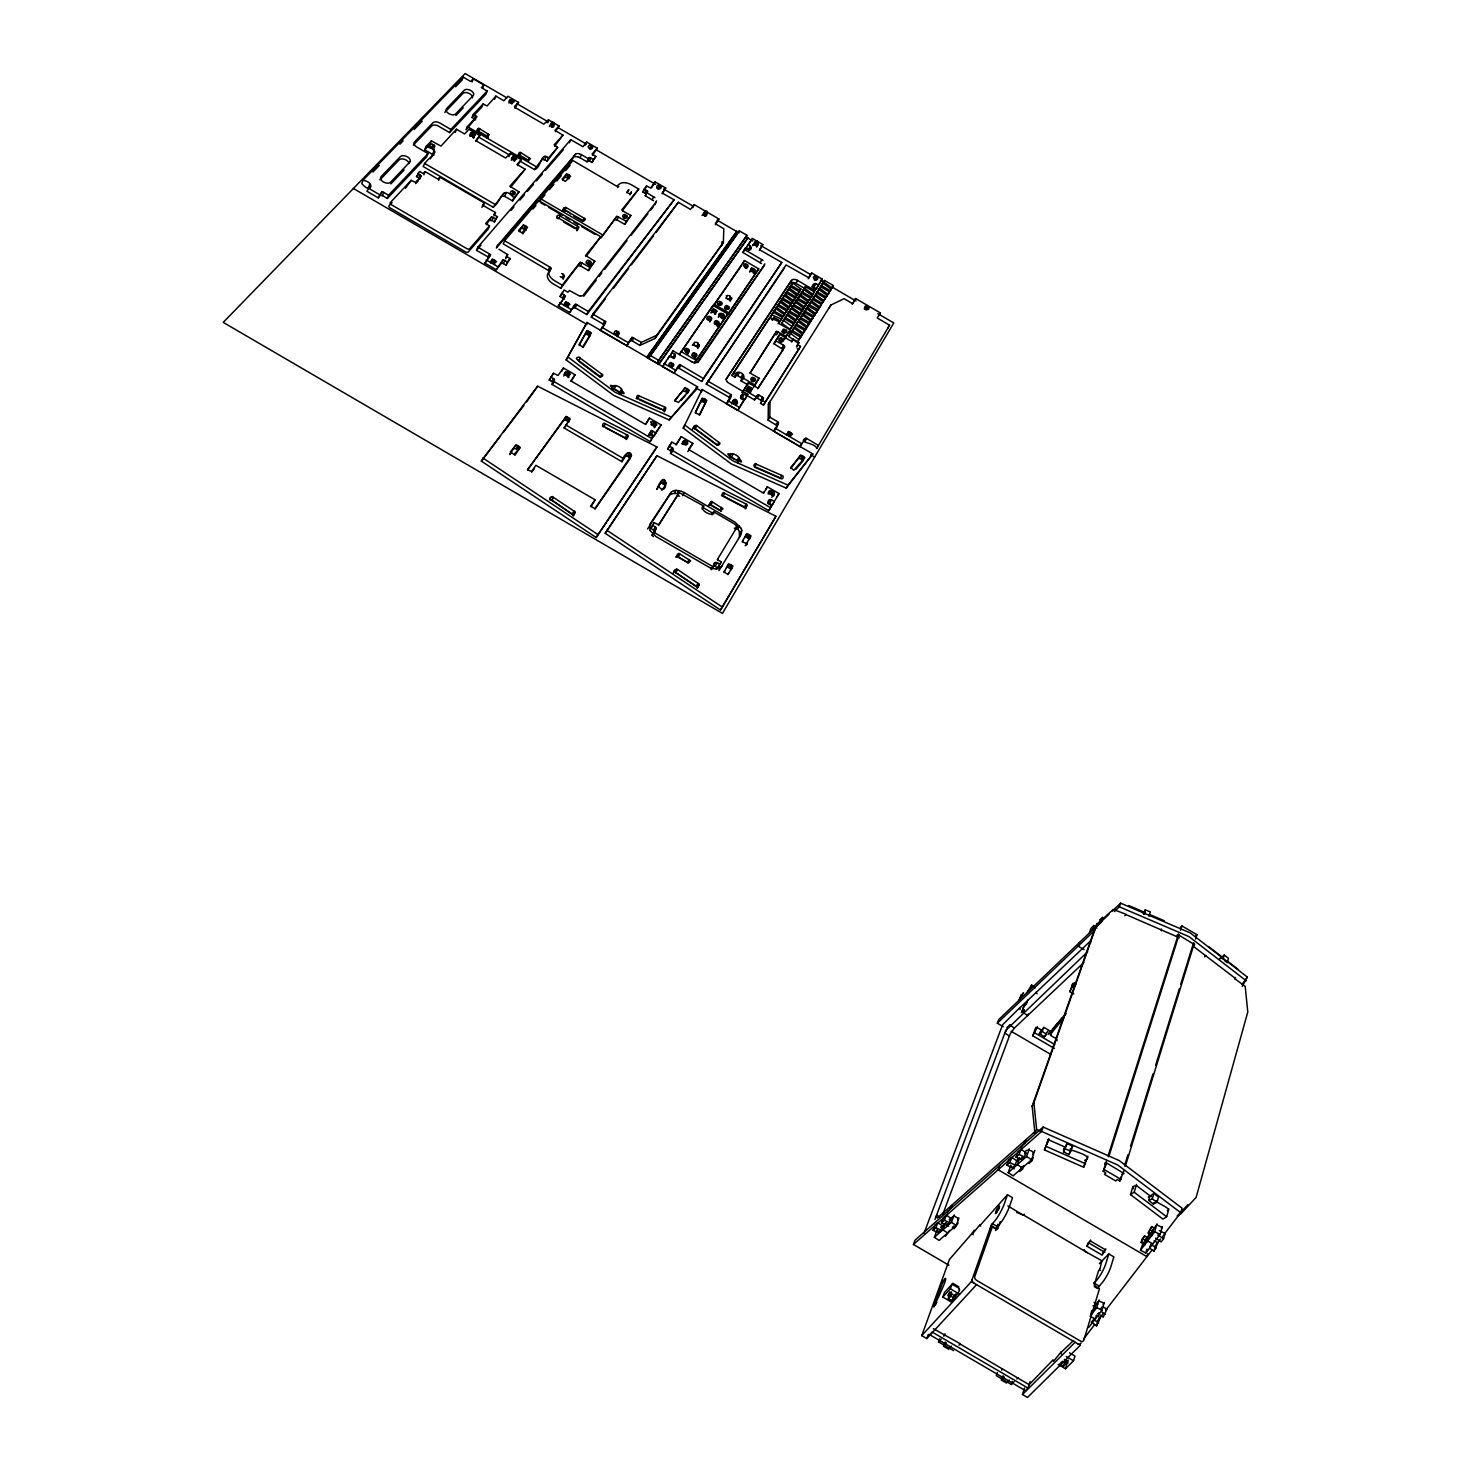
<?xml version="1.0" encoding="UTF-8"?>
<svg xmlns="http://www.w3.org/2000/svg" width="1471" height="1471" viewBox="0 0 1471 1471"><rect width="100%" height="100%" fill="white"/><g stroke="black" fill="none" stroke-linecap="round" stroke-linejoin="round"><path stroke-width="1.5" d="M808.976 277.614L811.698 272.981L822.271 279.122L816.405 288.665L812.157 287.029M768.156 420.173L768.34 404.341L769.977 401.344L769.811 417.176L768.156 420.173L777.258 425.689L773.562 431.224L800.022 446.632L805.759 437.898L818.409 445.474L816.699 448.434C815.486 442.808 798.367 442.973 804.747 438.634M936.77 1230.436L937.744 1231.687M723.364 242.586L723.806 228.722L715.329 223.702L718.914 218.995L694.275 204.653L690.432 209.415L678.352 202.281L592.795 314.095L591.342 317.203L604.489 324.852L600.333 330.368L626.775 345.759L632.034 337.172L641.356 342.375L656.618 335.333L723.364 242.586L655.091 338.404L639.83 345.446L631.372 340.316L630.268 340.996M1098.175 1313.603L1098.984 1312.757M721.856 245.583L721.985 241.63M742.395 378.727L736.916 374.995L734.856 377.238L731.878 375.51L769.627 317.92L772.661 319.593L773.967 317.387L779.722 320.733L778.122 323.712M736.272 405.113L731.804 402.925M564.037 299.146L560.028 296.462L564.147 289.934L567.916 292.214L569.442 290.523L579.041 295.745M717.793 325.863L714.207 323.363M549.989 271.436L503.266 243.892L504.608 240.729L538.754 200.626L600.793 236.739L586.065 256.542M520.734 161.571L534.396 169.533C540.997 168.669 541.236 150.483 548.426 158.004L557.619 147.413L554.089 144.875L562.97 135.148L554.972 130.404L559.035 125.973L548.462 119.831L543.774 124.171L514.942 107.401L514.482 106.445L518.564 102.418L508.01 96.277L503.854 100.745L495.911 96.13L487.103 105.949L483.04 104.018L473.349 114.315L472.081 117.459L475.703 119.887M660.626 483.113L656.838 489.438C667.043 462.942 669.489 499.349 658.456 486.368M654.889 427.307C641.08 413.737 668.036 429.017 650.954 424.641M489.089 257.462L476.512 250.346L477.854 247.165L490.744 254.685L484.897 263.144L496.223 269.745L501.666 262.849L506.061 265.056L510.235 258.547L506.373 256.377L507.697 254.575L498.945 249.243M510.051 99.679L514.262 101.609L512.073 102.952L509.04 101.003L510.106 99.863L508.837 102.97M486.313 224.75L491.553 216.678L495.69 218.756L497.455 216.733L493.741 214.564L495.506 212.541L482.727 205.26L484.327 202.998L439.939 177.164L437.862 179.113L425.156 171.592L423.133 173.541L419.603 171.408L416.514 176.594L419.915 178.377M1023.228 1007.911L1024.662 1005.704M1061.253 1351.757L1053.42 1361.429M1071.017 1150.487L1070.079 1148.925M1084.201 1249.633L1085.028 1251.325L1102.018 1260.868L1100.694 1265.593M564 419.915L527.666 469.745M1056.509 1038.857L1050.588 1035.4L1050.79 1033.819L1063.846 1017.877M956.076 1294.517L952.197 1301.1L948.354 1298.856L949.016 1294.609M948.354 1298.856L950.873 1296.116L951.535 1291.869M976.579 1284.661L926.785 1338.573L921.747 1335.631L971.393 1281.627L991.307 1225.012L992.318 1223.633L997.485 1226.63L999.14 1224.791A14.857 2.924 -61.7 0 0 1009.455 1206.551L1012.544 1197.707L1007.47 1194.746L979.815 1225.729L980.789 1226.023M476.494 131.673L478.13 131.636M573.874 515.586L551.404 499.919M1024.478 1214.292L1022.768 1214.954L1007.874 1205.871M1046.267 1033.378C1046.083 1040.788 1035.86 1031.447 1042.516 1030.362M936.843 1302.331L935.556 1304.74M626.756 439.13L603.937 426.406C600.904 426.48 603.588 421.313 605.317 423.813L626.793 434.754C629.79 434.993 627.492 439.167 625.249 437.843L605.739 427.896M1100.621 1266.568L1100.308 1267.634M1093.063 1310.624L1096.594 1303.711L1095.803 1304.74M1012.066 1167.257C1015.726 1167.68 1015.726 1159.056 1019.734 1157.953M1024.386 1010.117L1023.32 1012.673L1027.659 1015.56L1028.247 1013.942M697.861 362.675L763.247 266.803M762.971 267.74L764.791 263.824M726.214 379.058L792.152 279.747M1164.499 1233.783L1180.717 1212.692L1182.004 1208.132L1119.174 1160.527L1043.141 1127.043L915.072 1240.145L913.436 1244.466L948.905 1265.207M1242.26 986.416L1247.353 977.057L1190.241 932.927L1120.608 903.157L1112.389 911.027M1155.636 1238.159L1161.171 1241.91L1163.561 1238.803L1165.087 1233.489L1159.313 1230.547M1150.359 1248.677L1154.018 1251.177L1155.048 1247.647M1143.335 1242.388L1140.503 1250.276L1145.854 1253.016L1160.104 1234.445L1162.366 1226.63M1154.018 1251.177L1157.934 1242.793L1154.091 1240.825M1132.835 1186.821L1130.482 1194.581L1162.917 1219.11L1166.668 1216.774L1168.912 1208.941M1147.785 1253.623L1146.902 1256.639L998.165 1169.758L999.728 1165.381M1140.503 1250.276L1154.698 1231.687L1156.96 1223.872M1150.065 1232.496L1147.564 1241.028L1152.951 1243.786M1151.94 1235.64L1148.244 1233.139L1151.609 1226.612L1155.452 1228.579M1145.854 1253.016L1146.994 1249.118M1144.843 1244.926L1141.165 1242.425L1142.176 1239.023L1144.53 1235.934L1148.355 1237.902M1141.165 1242.425L1144.53 1235.934M1144.383 1242.002C1141.275 1250.681 1149.697 1235.015 1146.369 1238.398M1154 1202.616L1153.246 1203.977L1156.96 1202.359L1158.504 1197.063L1153.871 1193.551L1148.281 1197.1M1148.244 1233.139L1151.609 1226.612M1153.246 1203.977L1148.796 1200.465L1152.308 1198.847L1153.871 1193.551M1222.971 959.405L1224.258 955.028L1228.45 958.283L1227.163 962.659L1224.368 960.489M1097.844 1313.548L1103.158 1317.207L1106.964 1309.043L1103.25 1307.149M999.416 1207.434L999.048 1208.482M1091.243 1322.153L1096.52 1325.812L1097.587 1322.3M1088.724 1327.504L1101.944 1310.256L1104.28 1302.515M1096.52 1325.812L1100.326 1317.685L1096.63 1315.791M1096.447 1315.148L1095.307 1318.917L1090.121 1316.251L1096.741 1307.59L1099.094 1299.849M1130.482 1194.581L1134.196 1192.209L1136.531 1184.449M1100.896 1309.3L1101.669 1307.075M1094.259 1286.61L1097.642 1288.578L1100.841 1284.22A14.857 3.567 -62.2 0 0 1111.12 1265.943L1113.86 1256.896L1108.803 1253.936L1106.045 1262.982A14.857 3.549 -62.2 0 1 1095.766 1281.259L1093.928 1282.988M1090.691 1314.375L1091.85 1310.587M1091.703 1321.712L1093.449 1320.149M1088.007 1242.83L1086.94 1246.25L1102.128 1255.131L1105.898 1248.897M1058.145 1364.463L1065.464 1368.729L1073.536 1360.785L1074.988 1356.06L1069.491 1352.842M1065.464 1368.729L1066.438 1365.584M1106.67 1160.435L1103.232 1171.321L1105.843 1172.847L1104.445 1174.336L1115.809 1180.974L1117.206 1179.485L1119.836 1181.011L1121.178 1176.635M1124.561 1165.712L1127.944 1154.79M1130.647 1146.038L1152.988 1073.922M1155.691 1065.169L1179.374 988.677M1180.717 984.301L1193.569 942.782M1119.836 1181.011L1123.954 1170.769M1125.297 1166.411L1194.231 943.444M1195.592 939.068L1196.934 934.692L1181.875 925.921L1180.551 927.447M676.035 556.81L678.131 556.774L688.502 563.007L690.616 560.8L678.738 553.298L676.108 557.252M1086.94 1246.25L1090.71 1240.016M1108.049 1156.077L1178.473 933.975M1103.232 1171.321L1106.688 1163.285M1108.766 1156.758L1179.117 934.618M1180.496 930.26L1181.875 925.921M1028.027 1388.109L932.136 1332.027L929.672 1334.675L1025.434 1390.665L1028.027 1388.109L1030.123 1381.545M971.393 1281.627L1080.321 1345.285L1027.494 1397.45L1022.455 1394.508L1024.533 1388.017M658.861 524.724L679.308 492.62L703.763 506.042L702.09 509.076M693.117 428.318L696.022 425.137L718.896 442.403C721.948 442.955 717.719 446.89 716.69 444.371L693.724 427.528L694.698 425.652M1064.949 1147.031L1048.474 1139.768L1044.447 1149.917L1083.649 1167.22L1086.131 1159.553M1083.649 1167.22L1087.952 1156.077M722.886 318.508C719.025 317.35 716.542 312.201 721.967 313.507C729.267 316.43 716.929 318.343 720.238 313.636M682.048 443.562C692.528 449.151 685.799 433.265 682.121 443.966M997.32 1372.553L996.29 1375.661L1011.368 1384.468L1012.379 1381.361M1151.628 1231.815L1150.653 1235.658L1154.128 1228.046M1068.976 1154.753L1072.635 1146.13L1067.027 1143.647L1064.342 1148.888M1148.961 916.249L1150.377 911.965L1145.265 909.777L1143.335 913.896L1144.64 914.171M936.255 1216.738L936.696 1215.156L939.785 1217.216M1063.368 1152.289L1067.027 1143.647M1143.831 914.061L1145.265 909.777M655.165 203.899L654.852 204.818L656.599 200.865M665.83 408.846L664.451 410.464L638.12 398.604C635.288 398.88 637.164 393.548 639.076 395.92L665.756 407.504L664.267 411.917M1151.609 1243.657L1151.002 1245.036M1047.223 1143.776L1048.345 1139.087M1044.447 1149.917L1048.805 1138.811M1033.212 1157.456L1032.054 1160.784L1028.965 1163.469M1010.89 1165.069L1008.205 1172.626L1013.096 1175.862L1031.557 1159.773L1034.849 1150.285M913.436 1244.466L1041.615 1131.456L1043.141 1127.043M1114.393 911.542L1119.339 906.816L1120.608 903.157M1008.205 1172.626L1026.629 1156.5L1029.277 1148.906M1019.66 1158.118L1017.38 1164.591L1022.29 1167.864M1023.816 1144.125L1026.114 1139.731M1007.47 1194.746L1004.38 1203.591A14.857 2.905 -61.7 0 1 994.047 1221.831L992.392 1223.67M997.743 1224.295L995.554 1230.528L998.129 1227.697L1000.298 1221.463M1022.235 1156.831C1018.502 1165.216 1029.24 1150.598 1024.772 1153.54M1096.925 924.064L1033.856 1102.717L1036.669 1129.489L1034.94 1133.001L1032.146 1106.247L1095.251 927.576L1096.925 924.064L1113.29 909.464L1126.069 914.282M999.397 1206.257L995.407 1213.557L997.32 1208.555M1021.591 1159.865L1016.056 1157.162L1017.877 1152.032L1020.948 1149.311L1026.206 1152.804M998.129 1227.697L996.897 1229.241L992.484 1226.299L974.795 1276.497A3.089 2.354 47.2 0 0 976.579 1280.34L1080.468 1341.056A3.144 2.317 49.5 0 0 1083.796 1340.191L1099.462 1288.798L1094.185 1285.121L1098.635 1270.466L1100.565 1270.319M1016.056 1157.162L1019.127 1154.459L1020.948 1149.311M1101.062 921.49L1102.551 917.224L1099.646 920M786.452 434.754L790.497 436.133M1014.236 1168.82L1006.881 1165.234L1008.701 1160.104L1011.754 1157.42L1016.994 1160.895M1073.812 993.991L1069.877 991.693L1072.855 983.308M1006.881 1165.234L1009.933 1162.55L1011.754 1157.42M1093.854 925.553L1092.346 929.801L1089.459 932.559L1090.986 928.311L1093.854 925.553L1096.888 928.109M1074.547 982.518L1069.877 991.693M953.907 1297.827L955.01 1294.756M953.594 1350.709L938.535 1341.883L939.638 1338.831M955.745 1293.947L955.084 1296.981M1049.926 1030.564L1048.602 1034.242L1066.089 1013.629M1050.588 1035.4L1053.015 1028.505L1062.448 1017.38M973.085 1234.776L972.221 1233.654L974.207 1230.105M1079.457 942.488L1078.133 946.147L1084.053 949.586M1044.281 1037.018L1048.474 1030.031L1043.95 1027.383L1041.045 1030.858M952.197 1301.1L953.557 1297.275M739.417 537.467L739.343 531.436M1039.776 1034.37L1043.95 1027.383M951.976 1302.387L942.837 1297.054L950.358 1288.798L952.031 1284.183L959.349 1288.467M949.714 1296.87L947.82 1295.546L949.898 1291.759M1054.376 1048.418L1032.789 1035.823L1037.386 1026.776M926.785 1338.573L928.33 1334.326M942.837 1297.054L944.511 1292.457L952.859 1283.356L958.816 1286.831M921.747 1335.631L949.475 1259.433L972.846 1232.459M1032.789 1035.823L1035.823 1027.438M937.156 1229.83L934.361 1237.313L939.086 1240.421L956.224 1225.472L958.963 1217.97M958.117 1222.989L954.054 1228.763M934.361 1237.313L951.461 1222.327L954.238 1214.844M949.53 1230.473L945.485 1236.228M945.246 1223.449L942.874 1229.848L947.618 1232.974M949.77 1209.603L951.994 1205.264M1028.027 999.912L1025.6 1004.822M362.969 180.271L361.756 183.526C371.262 195.147 375.749 182.036 362.969 180.271L463.181 77.08L470.591 81.475L473.313 78.846L483.885 84.987L482.635 88.131M948.685 1226.189L941.532 1222.75L943.426 1217.675L946.276 1215.156L951.351 1218.521M941.532 1222.75L944.382 1220.25L946.276 1215.156M1031.667 985.055L1030.105 989.284L1027.383 991.895L1031.667 985.055L1035.088 987.96M370.379 185.714L366.941 191.267L378.249 197.868L382.129 191.598L388.601 195.202L428.006 153.554L416.845 147.063A5.479 3.218 22.6 0 1 414.528 141.915L432.989 122.718A5.406 3.144 22.8 0 1 439.847 123.031L450.843 129.43L487.177 91.037L481.348 87.653L483.885 84.987M368.522 187.461L369.736 184.224M938.351 1232.808L933.019 1230.252L934.912 1225.178L937.744 1222.677L944.474 1227.145M933.019 1230.252L935.85 1227.77L937.744 1222.677M942.929 1213.943L1010.228 1033.837L1014.383 1028.082L1083.888 962.475M934.949 1219.514L1006.035 1029.81M923.953 1233.415L1002.578 1024.846L1020.028 1007.488M378.249 197.868L381.688 192.296M428.006 153.554L426.755 156.753L387.369 198.438L382.478 195.588L383.71 192.352M750.78 392.022L746.514 389.484M1003.259 1026.684L997.338 1023.228L998.717 1019.605L1109.097 914.171M387.369 198.438L388.601 195.202M1009.4 1380.019L1006.421 1383.016L1001.402 1380.074L1003.038 1375.845M417.746 173.376L421.405 176.042L415.392 182.404L411.218 180.326L405.5 188.288M433.908 155.246L424.714 149.785L425.946 146.604L431.408 140.867L440.969 146.107L456.506 129.246L464.634 133.971L468.992 129.301L479.803 135.589L476.034 141.418M431.408 140.867L430.157 144.048L424.714 149.785M425.946 146.604C445.29 151.715 427.381 155.889 423.152 166.48L493.19 207.264C502.42 200.203 501.832 184.169 513.894 197.794L519.024 191.874L509.849 186.21L525.129 169.183L517.001 164.458L521.212 159.695L510.4 153.407L505.656 158.022L475.758 140.628L479.803 135.589M418.904 177.973L420.154 174.773M433.871 149.343L431.463 147.78C436.262 140.407 425.45 145.997 432.033 147.247C434.258 149.325 436.666 144.563 432.713 144.581M419.566 179.444L420.798 176.244M432.529 148.406L433.78 145.206M433.191 149.821L434.423 146.64M423.905 174.792L425.156 171.592M432.566 154.363L433.816 151.164M463.181 77.08L461.949 80.225L455.587 86.789M434.46 152.598L430.341 158.85M568.817 377.312C566.482 375.749 562.529 370.784 567.677 372.053C576.044 375.859 559.274 377.22 565.765 372.218M413.296 145.114L431.757 125.899A5.406 3.144 22.8 0 1 438.615 126.212L449.593 132.592L450.843 129.43M472.081 81.99L473.313 78.846M455.238 132.408L456.506 129.246M438.671 180.363L439.939 177.164M995.793 1211.626L999.563 1206.514M476.31 117.036L467.337 126.616L466.086 129.761L476.953 116.724L473.349 114.315M474.398 118.802L475.648 115.657M487.177 91.037L485.926 94.181L449.593 132.592M469.837 136.141L471.419 132.353L475.28 134.909L473.074 136.178L469.985 134.192L471.106 132.978M1094.222 1306.965L1093.909 1308.197M1094.075 1318.843L1093.615 1319.855M483.04 104.018L481.771 107.162L472.081 117.459M474.067 137.575L471.731 136.233L473 133.07M472.779 136.84L474.048 133.677M473.441 138.237L474.71 135.093M476.549 131.912L478.59 128.124L489.236 134.725L486.717 136.012L476.99 130.312L477.818 128.768M647.608 528.99L671.622 491.682L673.405 490.836M479.693 128.841L478.424 131.985L485.007 135.828M494.642 99.256L495.911 96.13M487.931 133.64L486.644 136.785L487.912 137.52M951.461 1346.13L948.593 1349.201L943.555 1346.259L945.265 1342.067M487.306 138.182L488.593 135.038M731.583 299.018L731.547 297.786M512.018 103.724L510.658 103.062L511.945 99.954M511.687 103.669L512.974 100.543M497.363 245.804L575.805 153.867M518.564 102.418L514.924 108.1M699.203 345.832L699.203 344.545M695.526 358.244L692.032 355.541M481.863 207.466L483.168 204.304M483.003 206.161L484.327 202.998M509.095 156.533L510.4 153.407M511.264 160.247L512.864 156.478L516.744 159.033L514.409 160.247L511.467 158.335L512.57 157.121M493.19 207.264L504.13 193.161M514.703 161.038L513.122 160.321L514.445 157.195M514.188 160.927L515.494 157.802M517.829 155.926L519.98 152.175L530.553 158.758L528.089 160.082L518.344 154.381L519.134 152.8M491.351 217.303L485.724 223.353L489.494 225.89L488.17 229.053L468.348 251.909A2.207 1.361 23.4 0 1 465.553 251.872L390.017 207.871A2.225 1.342 22.2 0 1 389.079 205.756L392.077 202.575M497.455 216.733L494.366 221.919L491.976 220.521L493.3 217.359M494.182 215.704L495.506 212.541M520.991 152.874L519.686 156L526.269 159.843M519.024 191.874L512.57 200.939L504.7 196.36L506.024 193.216M494.366 221.919L495.69 218.756M521.212 159.695L517.479 165.543M514.206 192.021L512.864 195.165L511.798 194.54C516.707 187.13 506.024 192.866 512.496 193.988C514.611 196.415 517.167 191.322 513.14 191.395M529.229 157.673L528.677 161.019M488.059 257.076L489.42 253.895M525.129 169.183L510.639 187.332M512.57 200.939L513.894 197.794M484.897 263.144L490.119 255.421M547.157 122.92L548.462 119.831M497.768 244.83L496.407 247.992L573.543 157.507L574.904 154.418M490.744 262.904L492.399 259.025L496.536 261.562L494.164 263.199L490.928 261.103L492.086 259.742M549.308 126.524C556.516 113.488 554.585 135.35 550.614 123.417M494.844 263.971L492.711 262.923L494.054 259.76M552.471 127.26L551.11 126.598L552.434 123.509M493.815 263.566L495.157 260.404M552.14 127.205L553.464 124.097M534.396 169.533L544.27 156.588M496.223 269.745L503.027 259.687L507.421 261.893L510.235 258.547M559.035 125.973L555.413 131.673M557.619 147.413L547.102 161.111L544.785 159.769L546.127 156.662M501.482 263.493L502.843 260.33M547.102 161.111L548.426 158.004M503.45 263.53L504.81 260.367M505.564 258.657L506.925 255.494M506.337 257.738L507.697 254.575M506.061 265.056L507.421 261.893M519.171 231.701L523.345 224.806L527.519 227.233L521.782 232.878L518.546 230.469L523.161 225.431M562.97 135.148L554.696 146.199M526.158 230.212L523.713 228.63L525.073 225.486M524.798 229.255L526.158 226.111M522.867 233.852L526.857 227.6M638.727 189.06L621.884 209.765L622.343 210.684L638.727 189.06L631.647 184.923A10.352 6.013 25.7 0 0 618.923 184.519L616.643 186.192L572.899 160.523L540.427 198.659L539.066 201.784L544.969 194.852M569.387 142.742L570.73 139.653L582.957 146.677L586.727 142.08L597.3 148.222L592.5 155.374M562.621 180.4L566.629 173.78L570.619 176.244L565.25 181.429L562.124 179.094L566.464 174.387M569.185 178.763L566.942 177.531L568.302 174.442M567.99 178.156L569.351 175.049M747.029 505.895L745.466 507.477L723.383 496.003C720.422 496.095 722.813 490.781 724.596 493.3L747.084 504.535L745.337 508.911M597.3 148.222L592.114 153.977L595.865 156.478L593.383 159.438L589.264 157.342L587.058 161.828L580.07 157.765L581.413 154.676L579.85 153.977M585.384 145.151L586.727 142.08M558.189 218.811C563.779 212.633 553.445 215.869 557.914 217.708L576.025 228.244C577.312 230.506 580.622 226.497 577.662 226.24L559.568 215.704M591.912 146.401L590.386 149.454L589.356 148.847C594.119 141.657 584.061 147.1 590.184 148.222C592.28 150.483 594.541 145.721 590.717 145.776M562.437 211.401L565.397 207.135L584.171 218.241C587.039 218.425 583.822 222.489 582.553 220.245L563.669 209.47L563.816 208.294M564.294 207.724C559.237 212.32 568.744 209.121 570.178 214.012M564.79 210.868L566.17 207.76M587.058 161.828L589.117 157.93M1100.032 1268.296L1099.425 1269.547M595.865 156.478L592.022 162.509L589.558 161.075L590.919 158.004M592.022 162.509L593.383 159.438M548.628 270.296C548.683 264.78 553.611 268.274 549.639 270.039A10.904 6.656 25 0 0 554.732 280.814L562.235 285.172L580.328 262.095L589.908 267.465L594.817 261.213L585.532 255.476L600.793 236.739M550.742 268.678L548.223 273.183A10.885 6.675 25 0 0 553.317 283.94L560.819 288.298L580.052 262.794M490.689 262.518L492.711 262.923M577.662 226.24L576.264 229.347L577.607 230.212M576.981 230.8L578.379 227.692M573.782 216.108L582.773 221.349L584.171 218.241M563.136 274.194L563.007 278.681M563.117 279.03L564.533 275.923L563.558 274.489M481.33 461.103L537.65 386.193L656.93 446.963L596.141 537.54L481.33 461.103L500.526 435.986M560.819 288.298L562.235 285.172M653.51 200.718L645.254 195.698L646.321 193.988L642.735 192.021L646.541 185.953L650.642 188.049L655.165 181.889L665.719 188.049L662.207 193.014L674.123 199.817L588.271 311.466L575.547 303.964L569.682 312.514L558.355 305.913L565.452 296.039L561.444 293.336M562.639 297.988L564.073 294.88M563.375 299.532L564.809 296.406M594.817 261.213L588.474 270.554L580.53 265.938L581.946 262.831M980.035 1224.608L973.158 1233.029M564.092 305.619L565.875 301.757L569.957 304.313L567.659 305.986L564.404 303.89L565.526 302.493M568.155 306.648L566.022 305.619L567.457 302.493M567.126 306.262L568.744 303.155M589.963 265.516L587.517 263.934C592.335 256.414 581.817 262.5 588.565 263.787C590.956 265.589 592.648 260.661 588.933 260.827M588.602 264.559L590.018 261.452M616.662 216.789L600.977 237.806L616.809 216.182L626.223 221.33L630.875 215.428L622.509 210.776M589.319 266.049L590.754 262.96M588.474 270.554L589.908 267.465M569.682 312.514L574.775 304.718M537.65 386.193L526.6 401.896M628.522 189.777L626.664 192.775L628.981 189.924M674.123 199.817L586.819 314.573L575.253 307.844L576.706 304.736M630.875 215.428L624.807 224.401L617.066 219.896L618.5 216.825M511.228 451.34L509.757 454.521L515.972 444.72L520.311 447.46L514.023 454.502L510.492 451.799L515.567 445.566M631.372 191.763L629.956 194.816L631.5 192.094M1158.376 1235.291L1158.835 1233.673M518.454 449.777L516.192 448.673L517.663 445.511M626.425 215.63L624.844 218.683L623.778 218.057C628.338 210.629 618.5 216.642 624.844 217.763C627.106 219.565 628.944 214.913 625.212 215.005M651.524 439.682L650.2 441.613L551.901 384.336L553.225 382.331L549.216 380.088L553.501 373.248L558.042 375.51L563.393 367.971L575.032 374.756L571.042 381.21M517.369 449.372L518.84 446.209M553.501 373.248L549.216 380.088M514.868 455.422L519.778 447.901M624.807 224.401L626.223 221.33M551.938 381.669C554.769 374.461 555.799 382.386 551.901 384.336M552.857 383.287L554.144 380.162M646.541 185.953L642.735 192.021M586.819 314.573L588.271 311.466M566.17 359.935L587.021 322.462L697.603 386.855L696.022 389.907L669.103 419.897L613.683 395.405L566.17 359.935L587.021 322.462M561.922 371.097L563.393 367.971M998.772 1209.125L998.147 1210.376M645.199 193.455C644.592 188.637 650.017 190.936 646.67 192.646L654.944 197.684M645.254 195.698L647.332 191.818M563.798 376.024L565.269 372.899M655.165 181.889L651.543 187.718M566.298 375.326L567.769 372.2M579.188 345.483L586.911 330.662L591.342 332.942L582.571 347.009L579.059 344.527L586.837 331.38M567.42 375.988L568.909 372.862M583.141 347.505L589.871 336.05L587.242 334.34L588.694 331.232M568.174 377.606L569.663 374.48M588.382 334.928L589.853 331.821M652.241 199.762L653.676 196.728M660.222 186.21L658.787 189.244L657.758 188.637C662.446 181.613 652.499 187.056 659.045 188.453C661.417 189.796 662.446 185.511 659.192 185.622M589.301 336.491L590.772 333.384M601.786 374.186L600.278 377.293L578.324 360.91C584.428 354.86 573.157 357.379 577.423 359.66L599.433 376.061C600.425 378.562 604.875 374.829 601.786 374.186L579.795 357.784M665.719 188.049L662.171 193.786M600.333 330.368L605.96 321.763L592.795 314.095M603.147 324.08L604.618 320.991M603.901 325.643L605.372 322.535M564.055 420.338L566.022 416.367L570.196 418.867L564.092 427.969L622.012 461.729C622.325 456.378 630.084 448.122 631.464 455.477L594.891 508.69L590.588 506.098L595.148 499.827L535.885 465.296L531.675 471.547L527.482 469.745L565.563 417.194M568.505 421.552L566.078 420.283L567.585 417.157M567.236 420.963L568.744 417.838M569.516 419.511L568.615 422.379M678.352 202.281L656.195 232.381M617.967 336.032L615.466 334.413C620.321 326.819 609.693 333.163 616.606 334.45C619.034 336.215 620.725 331.177 616.956 331.324M616.57 335.057L618.059 331.968M617.324 336.62L618.813 333.531M699.203 415.098L706.834 400.314L702.311 398.071L695.415 412.285L696.04 413.333L699.865 414.693L706.301 400.664M1053.089 1359.829L1029.13 1384.671L960.876 1344.476L958.927 1345.064M574.058 511.099C568.542 517.847 578.599 512.331 574.058 511.099L553.372 497.345C551.441 494.164 547.377 501.519 551.165 499.735L572.311 514.096M695.268 413.075L702.384 398.659M692.823 207.668L694.275 204.653M626.775 345.759L631.776 337.907M551.846 500.489L553.372 497.345M632.181 340.978L633.67 337.907M683.243 428.135L702.163 389.502L812.819 453.951L786.25 488.133L731.142 463.825L683.243 428.135L684.842 425.082L732.797 460.809L787.96 485.154L812.819 453.951M1032.146 1106.247L1033.856 1102.717M611.954 389.539C611.329 381.265 623.097 387.829 622.27 390.973C631.684 400.02 600.499 381.743 613.701 386.101M621.24 393.548L614.143 389.171L615.669 386.082M702.145 215.446C711.118 201.895 705.915 224.989 703.616 212.431M639.83 345.446L641.356 342.375M705.363 212.486L703.892 215.483L702.421 214.784M704.922 216.09L706.393 213.074M619.806 392.463L621.332 389.374M605.317 423.813L603.772 426.903L602.338 426.185M620.578 394.081L622.27 390.973M955.506 1296.687L950.91 1293.138L948.795 1294.829M655.091 338.404L656.618 335.333M747.967 237.824L658.787 364.403L646.78 357.416L736.787 231.333L738.552 232.344L739.306 230.855L746.974 235.323L657.666 361.774L659.56 362.877L747.967 237.824L746.22 236.813M647.553 355.872L649.447 356.975L739.306 230.855M718.914 218.995L715.402 224.75M573.102 516.008L574.665 512.883M639.076 395.92L637.531 398.99L636.097 398.347M1047.334 1142.029L1048.088 1140.227M657.666 361.774L746.974 235.323M658.787 364.403L659.56 362.877M1149.605 1246.82L1150.892 1245.238M625.249 437.843L626.793 434.754M595.148 499.827L591.011 506.668M747.728 244.83C754.366 245.933 750.302 253.766 746.202 247.808L752.251 238.394L762.824 244.535L759.735 249.794L781.8 262.463L703.303 378.452L679.731 364.569L673.92 373.211L662.575 366.61L669.323 356.166L673.828 358.225L670.261 355.669L673.056 350.852L692.473 362.142M626.205 439.498L627.768 436.409M667.779 359.218L669.323 356.166M673.056 350.852L670.261 355.669M1161.391 930.886L1161.336 929.01M672.891 357.196C679.069 347.708 671.328 364.973 675.207 355.706M736.787 231.333L646.78 357.416M671.603 363.153C675.465 362.932 673.626 368.375 671.217 366.187C664.432 364.863 675.134 358.777 670.059 366.205L671.953 367.07M622.012 461.729L627.345 453.197M671.162 366.849L672.707 363.797M595.056 509.021L630.268 458.364L627.768 456.231L629.331 453.142M713.067 305.453L679.345 354.493L713.067 305.453L727.704 313.967L694.33 363.227L727.704 313.967M628.926 456.893L630.489 453.804M661.104 424.88L655.717 432.787L651.304 430.451L648.012 436.446L650.035 433.467L654.135 435.857L661.104 424.88L649.465 418.113L645.53 424.604M629.882 458.566L631.464 455.477M673.92 373.211L678.848 365.323M688.115 353.72L685.633 351.937C690.451 344.398 680.301 350.76 686.81 351.882C689.2 354.033 690.984 348.682 687.178 348.884M1206.238 955.47L1204.51 956.794M686.718 352.562L688.281 349.528M781.8 262.463L701.722 381.485L679.179 368.357L680.724 365.304M687.509 354.125L689.053 351.073M692.381 345.409L694.956 342.081L693.393 345.115M758.723 268.862L727.005 315.713L758.723 268.862L744.473 260.569L712.405 307.2L741.66 265.368M652.315 425.432L653.896 422.361M596.141 537.54L656.93 446.963M710.934 313.01L713.141 308.671L717.168 311.135L715.108 312.771L711.946 310.73L712.902 309.37M649.465 434.331L651.028 431.242M653.455 426.094L655.018 423.023M710.438 321.395L708.011 319.814C713.03 312.422 702.678 318.471 709.132 319.556C711.394 321.947 713.38 316.651 709.555 316.798M761.5 263.548L742.892 252.497L745.521 247.955L749.235 250.125L750.946 247.68M745.521 247.955L742.892 252.497M654.246 427.73L655.827 424.659M664.708 407.246L663.145 410.317L664.671 411.089M709.077 320.439L710.622 317.423M714.722 309.37L713.178 312.404L711.357 312.385M651.414 434.276L652.995 431.205M697.438 347.193L697.714 342.872M715.789 309.995L714.244 313.01L715.605 314.15M721.066 302.438L719.521 305.453L718.455 304.828C723.456 297.565 713.251 303.431 719.613 304.534C721.82 306.979 723.824 301.61 719.999 301.812M697.18 346.788L698.173 343.203M709.849 321.965L711.394 318.931M693.117 356.295C697.934 348.756 687.784 355.136 694.312 356.239C696.702 358.409 698.468 353.04 694.661 353.242M699.332 344.95L697.64 347.579M715.016 314.518L716.561 311.503M697.787 348.553L699.332 345.52M748.647 249.243L750.192 246.264M650.2 441.613L653.106 436.611L649.318 434.625L649.575 433.375M694.202 356.92L695.765 353.886M654.135 435.857L655.717 432.787M742.929 263.548L744.473 260.569M1069.95 1151.37L1072.635 1146.13M752.674 245.657C760.93 231.499 758.301 254.281 754.605 242.108M605.188 533.311L656.967 455.716L775.934 516.284L720.514 610.042L605.188 533.311L656.967 455.716M694.992 358.483L696.555 355.449M725.865 298.392L727.41 295.377L726.196 295.892M754.807 245.124L756.351 242.145M718.253 317.276L719.797 314.261M715.347 324.098C720.165 316.78 710.033 322.829 716.818 324.227C719.264 325.587 720.349 320.899 716.91 321.083M746.128 264.339C749.419 263.842 748.243 269.322 745.76 266.95C739.637 265.938 749.291 259.981 744.583 267.317L746.753 268.476M757.381 242.733L755.837 245.712L757.087 246.448M729.8 300.415L730.094 296.186M716.432 324.723L718.142 321.726M720.496 316.651L722.04 313.636M745.632 267.924L747.158 264.945M729.542 300.029L730.554 296.498M756.609 247.128L758.282 244.149M674.784 400.866L685.1 387.664L689.347 390.311L678.48 402.429L674.527 400.572L684.99 388.252M721.562 317.276L723.125 314.261M728.366 306.685L726.803 309.682L725.736 309.057C730.646 301.72 720.606 307.715 726.913 308.781C729.12 311.19 731.05 305.876 727.281 306.06M669.103 419.897L697.603 386.855M717.204 326.231L718.767 323.215M730.149 301.187L731.694 298.172M722.335 318.784L724.045 315.75M687.748 392.978L685.376 391.415L686.957 388.381M686.442 392.132L688.023 389.079M762.824 244.535L759.349 250.309M749.548 272.043L751.718 267.796L755.598 270.296L753.685 271.749L750.596 269.763L751.497 268.476M687.067 393.713L688.649 390.661M751.699 271.473L753.262 268.494M754.458 269.119L752.747 272.08L754.016 272.815M753.52 273.532L755.064 270.535M760.213 262.592L761.757 259.613L744.418 249.518M1090.066 941.366L1019.624 1008.131L1020.175 1009.492M701.722 381.485L703.303 378.452M770.013 508.709L768.818 510.713L670.445 453.399L671.659 451.321L667.632 449.078L671.824 442.164L676.347 444.426L681.22 436.611L692.859 443.396L687.821 451.634M671.824 442.164L667.632 449.078M670.537 450.659C672.964 443.58 674.766 451.321 670.445 453.399M700.582 392.555L702.163 389.502M727.777 382.442L747.764 394.357L746.606 396.159C742.837 389.741 736.603 399.542 744.252 399.799L737.743 410.372L726.38 403.753L729.818 397.63L706.245 384.115L786.047 264.927L808.885 277.798M671.162 452.314L672.762 449.262M681.22 436.611L676.072 444.978M1036.117 992.226L1037.037 993.752M704.701 403.698L704.903 402.558L702.605 401.528L704.186 398.494M660.663 483.665L662.281 480.594M703.745 402.116L705.345 399.082M661.766 490.321L665.278 485.522L662.649 483.591L664.267 480.521M684.052 443.929L685.67 440.877M692.455 429.275L694.055 426.222M663.807 484.272L665.425 481.201M685.192 444.591L686.81 441.539M664.616 485.982L666.234 482.911M718.896 442.403L717.26 445.419L695.121 428.944L696.739 425.891M653.363 536.639L652.002 535.223L654.981 530.994L650.862 528.402L654.209 522.72L658.787 524.834M654.209 522.72L650.862 528.402M653.473 529.928C658.677 522.15 655.239 533.311 652.002 535.223M734.856 377.238C734.452 366.389 750.504 375.712 740.777 380.695L747.82 384.795M735.868 375.675L737.486 372.678M672.21 493.76L674.398 493.41L676.035 490.339L681.257 491.222M654.301 531.693L655.937 528.622M737.725 375.657L739.325 372.641M1006.9 1029.295L1087.694 951.682M769.627 317.92L731.878 375.51M770.013 317.626L773.213 312.201L782.259 317.46L779.63 322.002L770.013 317.626L775.658 308.524L784.117 314.647L779.63 322.002M678.738 490.542L677.101 493.594L674.398 493.41M784.926 313.93L783.326 316.357L786.525 310.951L777.515 305.711L772.459 313.93M728.807 397.262C734.507 389.19 729.395 402.043 726.38 403.753M786.764 311.116L785.735 312.679L788.364 308.156L779.943 302.07L774.904 310.252M726.159 379.15L791.361 280.373M789.155 307.476L787.573 309.885L790.754 304.497L781.781 299.275L776.743 307.439M790.975 304.681L789.964 306.225L792.575 301.72L784.172 295.653L779.17 303.798M793.347 301.059L791.784 303.449L794.947 298.098L786.01 292.894L781.009 301.022M658.401 525.368L679.308 492.62M729.616 398.843L731.216 395.828M740.998 377.569L742.616 374.572M786.82 291.663L795.756 296.866L796.767 295.34L788.401 289.291L785.238 294.641L790.203 286.551L799.121 291.736L794.156 299.827L795.167 298.3M772.367 320.365L773.967 317.387M798.33 293.464L800.904 288.996L792.575 282.984L787.61 291.037M792.575 282.984L789.431 288.298M740.777 380.695L743.407 376.116M944.897 1279.991L945.467 1278.428C948.06 1278.648 929.837 1314.504 934.673 1305.531M731.455 403.992C736.695 390.569 740.704 411.2 733.073 400.976M794.487 282.745L795.976 283.388L797.558 280.428L814.897 290.523L815.945 288.923L812.341 286.955M682.599 495.635L684.236 492.583L735.114 522.223L740.832 527.96M733.514 400.314L731.822 403.128M733.753 403.293L735.371 400.277M734.856 403.937L736.475 400.921M748.224 382.938L742.193 392.72L748.224 382.938L758.117 388.142L784.797 346.641L784.227 345.575L775.64 340.794L774.022 343.773L783.179 349.62L757.657 388.73M735.665 405.536L737.449 402.502M740.501 397.685L742.12 394.669M754.182 386.174L759.054 378.139L750.063 373.101L776.486 331.196L786.102 336.271L790.221 329.909L778.582 323.326L779.722 320.733M781.8 323.271L784.429 318.729L793.476 323.988L790.276 329.412L781.8 323.271L786.838 315.033L795.296 321.156L790.276 329.412M800.904 288.996L795.976 297.068M746.146 397.372L744.97 399.174L742.359 397.648L743.977 394.633M746.496 390.091L748.482 386.303L752.398 389.024L750.228 390.551L747.158 388.546L748.114 387.075M785.238 317.993L788.677 312.22L797.687 317.46L794.505 322.866L796.087 320.421M753.483 381.688L751.718 380.879C756.296 373.229 746.496 380.014 753.299 381.136C755.818 382.442 756.701 377.753 753.336 377.882M778.288 331.729L776.688 334.708L774.904 334.708M789.504 310.969L798.496 316.21L799.507 314.647L791.085 308.542L786.066 316.743M797.907 317.607L796.896 319.17L801.879 310.988L792.906 305.766L787.904 313.93M798.716 316.357L803.681 308.193L795.278 302.125L792.115 307.476L793.696 305.085M801.07 312.698L806.034 304.552L797.098 299.349L794.487 303.835L795.498 302.309M752.803 381.522L754.421 378.507M748.334 390.054L749.953 387.057M802.872 309.903L807.836 301.776L799.452 295.726L796.307 301.077L797.87 298.687M811.698 272.981L808.241 278.773M737.743 410.372L744.252 399.799M802.044 291.754L810.962 296.94L811.937 295.414L803.607 289.401L798.661 297.455L799.654 295.928M810.337 298.356L809.344 299.882L814.254 291.828L805.391 286.661L800.463 294.715M749.438 390.698L751.056 387.7M797.411 345.446L796.455 346.935L799.029 342.486L793.255 339.121L791.306 341.254L779.814 334.377L774.022 343.773M805.391 286.661L802.798 291.129M744.97 399.174L747.764 394.357M750.247 392.261L751.865 389.263M753.097 387.866L759.054 378.139M785.9 330.24L784.135 333.181L783.087 332.575C787.537 325.165 778.085 331.692 784.834 332.814C787.187 333.752 787.941 329.449 784.687 329.596M781.487 342.007L779.924 341.29C785.367 335.002 775.75 338.661 780.145 340.463C782.517 344.104 786.029 338.735 781.542 338.312M815.817 276.75L814.235 279.692L815.265 280.281C819.034 272.65 818.428 283.682 814.29 278.718C811.606 277.467 815.449 274.47 816.865 277.339M780.991 341.916L782.609 338.937M813.831 284.271C809.583 291.497 814.677 278.589 818.005 285.723L822.271 279.122M786.102 336.271L784.484 339.249L790.221 329.909M813.941 287.231L815.541 284.289M781.873 348.333L783.491 345.354M788.75 336.381L791.398 331.839L800.481 337.116L797.264 342.559L788.75 336.381L789.78 334.8M745.723 394.78L754.568 399.928L758.245 394.633L763.541 397.795L762.162 400.388L765.141 402.135L800.481 346.402L797.539 344.6L799.029 342.486M792.225 330.552L801.29 335.829L802.302 334.248L793.807 328.088L790.607 333.531L795.646 325.256L804.674 330.515L799.672 338.79L800.684 337.208M808.627 300.544L807.027 303.504L810.172 298.172L801.254 292.986L800.261 294.513L808.627 300.544L810.172 298.172M951.093 1299.904C948.023 1306.965 963.266 1287.309 958.816 1289.662M754.568 399.928L757.216 395.331M801.493 335.94L806.494 327.665L798.036 321.542L793.016 329.798M782.664 349.841L784.282 346.88M807.248 326.911L805.685 329.357L808.866 323.951L799.856 318.711L794.836 326.948M815.945 288.923L811.128 297.142M802.228 315.033L800.665 317.46L809.657 322.701L810.668 321.138L802.228 315.033L797.227 323.252M816.405 288.665L818.005 285.723M809.841 322.829L814.787 314.647L806.384 308.579L801.419 316.743L802.431 315.18M800.481 346.402L763.504 405.132L760.525 403.385L761.904 400.792L757.418 398.31L759.054 395.313M804.839 310.988L813.794 316.21L817.122 311.006L808.186 305.803L803.221 313.948M809.032 304.479L817.968 309.682L818.961 308.138L810.576 302.088L805.575 310.289M817.343 311.08L816.35 312.624L821.259 304.515L812.36 299.33L807.432 307.421M818.115 309.848L823.025 301.739L814.677 295.726L811.532 301.04L813.077 298.668M814.677 295.726L813.15 298.098L822.05 303.283L827.07 295.414L818.74 289.401L813.868 297.455L814.842 295.928M824.477 299.863L829.35 291.828L820.505 286.68L815.633 294.715M822.785 283.149L821.278 285.484L830.122 290.633L831.078 289.107L822.785 283.149L817.931 291.129M830.251 290.835L833.34 285.558L824.532 280.446L821.958 284.878L822.933 283.37M791.637 342.081L793.255 339.121M934.398 1304.869L933.828 1306.469L943.536 1280.358M729.414 457.481C729.285 449.703 739.858 456.267 739.692 459.32C749.18 468.495 718.013 450.2 731.05 454.447M760.728 400.222L762.364 397.225M760.525 403.385L763.173 398.806M735.095 459.614L731.308 457.407L732.963 454.392M687.987 562.658L678.131 557.16L679.804 554.089M763.504 405.132L765.141 402.135M1068.185 1360.05L1066.254 1363.562L1062.411 1361.319L1059.727 1363.966L1063.57 1366.21C1066.953 1353.945 1071.035 1366.302 1064.177 1364.04M708.397 505.969L711.449 501.335L722.996 508.764L720.772 510.694L709.849 504.259L710.53 502.181M811.459 319.887L803.037 313.783L804.03 312.238L813.003 317.46L808.039 325.661L809.05 324.08M672.964 573.359L676.531 568.817L698.118 583.417C702.789 584.888 692.473 590.276 698.118 583.417M721.286 511.228L710.824 505.141L712.497 502.107M833.34 285.558L828.504 293.556L829.479 292.049M697.861 587.628L675.667 572.679L677.359 569.608M738.644 457.702L736.971 460.717L738.001 461.103M737.578 462.721L739.472 459.357M712.001 514.85L713.674 511.816L734.011 523.676L737.376 526.453L735.665 529.468L734.305 528.089M745.871 508.249L722.923 496.334L724.596 493.3M687.435 562.566L689.108 559.513M829.184 308.027L830.802 305.104L844.06 298.687L852.5 303.596L855.644 298.539L880.302 312.882L878.647 315.787M719.889 510.419L721.562 507.385M775.824 424.641C781.579 416.698 776.835 429.514 773.562 431.224M776.651 426.241L778.324 423.243M756.223 464.137L781.708 475.39C784.484 475.078 782.903 480.557 780.936 478.185L755.414 466.914C750.523 465.884 759.459 459.688 754.549 467.153L781.193 478.755M855.644 298.539L852.205 304.35M697.089 588.271L698.799 585.237M744.326 507.219L746.036 504.204M786.544 435.159L788.493 431.371L792.556 434.074L790.552 435.784L787.371 433.816L788.217 432.161M717.848 558.539L717.627 559.918L721.323 561.83L719.705 564.496C714.649 558.759 710.254 566.335 717.995 567.53L719.613 564.864M788.382 435.103L790.056 432.125M715.384 566.004L717.094 562.97M789.486 435.747L791.159 432.768M739.122 530.976L737.835 528.99L739.545 525.974M717.995 567.53L721.323 561.83M867.872 307.034L866.217 309.94L865.187 309.333C869.747 302.143 860.517 308.175 866.934 309.425C869.343 310.767 869.913 306.17 866.842 306.428M740.042 533.458L741.752 530.443L741.053 528.42M765.637 489.769L767.329 486.772L778.986 493.557L777.276 496.554M1007.028 1029.056L1004.914 1033.12L1009.216 1035.989M1056.969 1039.611L1056.932 1040.677M728.347 564.643L726.619 567.659L727.924 566.887L731.234 569.718L732.944 566.041L728.605 563.779L723.861 572.274M768.248 494.146C768.009 486 779.612 493.668 771.687 497.124M746.496 534.451L744.786 537.448L746.054 536.713L749.309 539.489L751.019 535.849L746.735 533.605L742.101 541.916M772.165 494.992L770.142 494.072L771.852 491.075M728.623 567.549L730.333 564.533M780.163 478.369L781.708 475.39M746.735 537.356L748.445 534.341M771.448 494.734L772.992 491.737M729.8 568.247L731.51 565.213M747.893 538.037L749.622 535.021M772.385 504.737L774.095 501.74C769.057 495.874 764.515 503.726 772.385 504.737L778.986 493.557M800.022 446.632L801.713 443.672L775.217 428.245M745.19 545.723C751.883 542.229 740.704 543.939 742.929 540.39M769.664 503.156L771.374 500.158M804.876 441.557L806.568 438.579M768.818 510.713L771.723 505.711L767.623 503.321L769.48 500.25M1235.162 977.516L1235.75 979.41L1245.202 986.379L1247.776 1012.03L1196.107 1197.449L1180.956 1213.722L1177.205 1216.057L1187.814 1204.675M790.902 468.495L800.684 454.98L804.931 457.628L793.825 470.26L790.607 467.557L800.592 455.587M795.921 469.267L803.221 460.607L800.812 458.639L802.504 455.661M801.879 459.338L803.589 456.378M786.25 488.133L787.96 485.154M802.559 460.975L804.269 457.996M720.514 610.042L775.934 516.284M887.896 328.051L889.55 325.165L877.231 317.993L880.302 312.882M816.699 448.434L889.55 325.165M727.906 574.609L732.374 566.997M746.073 544.233L750.467 536.75M771.723 505.711L770.547 507.716L672.045 450.328M944.603 1279.365L945.283 1278.428L942.47 1282.675M769.958 491.149C766.759 492.564 773.139 496.407 773.397 494.127M1024.901 1143.169L1025.434 1141.643M763.504 493.318L767.329 486.772M715.09 563.08L711.192 569.718L712.902 566.684L653.639 532.153M717.296 559.679L737.376 526.453M1022.014 1011.147L1021.536 1012.453L1022.492 1011.533M938.572 1231.098C936.843 1236.467 945.209 1223.707 941.458 1226.685M947.122 1223.615C945.522 1228.929 953.852 1216.112 950.009 1219.183M713.674 511.816C713.306 518.344 697.824 509.315 703.763 506.042M677.782 554.199L676.605 555.707L678.131 557.16M768.34 404.341L830.802 305.104M800.481 337.116L798.882 339.599L790.368 333.421L791.398 331.839M806.494 327.665L805.483 329.247L796.455 323.988M808.866 323.951L807.303 326.415L798.845 320.292M814.787 314.647L813.794 316.21L815.504 313.948M817.122 311.006L815.596 313.415L807.193 307.347M823.025 301.739L822.05 303.283L823.705 301.077M829.35 291.828L827.842 294.2L819.531 288.206M803.865 332.207L804.876 330.626M812.194 319.152L813.169 317.607M820.432 306.225L821.406 304.681M826.224 297.124L827.732 294.77M812.36 299.33L811.367 300.856L819.733 306.906M824.532 280.446L823.558 281.936L831.851 287.911M799.047 320.421L800.61 317.993M809.767 303.798L810.76 302.272M819.678 288.426L821.186 286.073M795.296 321.156L794.285 322.719L785.257 317.46M797.687 317.46L796.124 319.906L787.665 313.783M807.836 301.776L806.825 303.32L797.907 298.117L799.452 295.726M792.685 325.698L793.696 324.116M805.225 306.262L806.218 304.736M775.64 340.794L779.814 334.377M792.906 305.766L791.894 307.31L800.316 313.397M795.278 302.125L793.715 304.515L802.688 309.737M797.098 299.349L796.087 300.893L804.49 306.943M790.295 310.271L791.306 308.726M776.504 331.729L750.063 373.101M784.117 314.647L783.087 316.21L774.04 310.951M786.525 310.951L784.926 313.397L776.486 307.274M788.364 308.156L787.334 309.719L778.343 304.479M790.754 304.497L789.173 306.906L780.752 300.82M792.575 301.72L791.563 303.265L782.59 298.043M794.947 298.098L793.384 300.489L784.999 294.421M781.487 319.17L782.517 317.607M692.859 443.396L688.869 448.839L689.439 450.016L762.787 492.748L764.129 492.086M783.418 297.399L784.429 295.855M683.721 440.914L682.691 442.477L685.854 444.573M706.245 384.115L784.484 267.887M653.106 436.611L651.782 438.523L553.353 381.191M764.534 264.762L697.272 362.197M997.228 1211.92L996.547 1212.84M649.465 418.113L645.916 423.813L644.519 423.85L570.987 380.971L575.032 374.756M662.575 366.61L666.473 361.057M746.202 247.808L750.725 241.373M649.447 356.975L737.228 234.202M1242.002 984.485L1247.353 977.057M1035.161 1130.776L1033.488 1132.964M531.711 472.099L534.396 468.458M564.092 427.969L566.703 424.42M953.999 1226.005L952.289 1227.421M1095.16 1305.586L1098.58 1300.842L1103.563 1302.993L1103.213 1304.501M1144.714 1240.568L1150.285 1233.268M503.266 432.4L523.841 405.5M591.342 317.203L605.151 299.165M613.425 288.334L628.595 268.476M631.372 264.872L653.437 235.985M1083.722 1338.812L1094.7 1324.525M1097.458 1320.958L1102.956 1313.805M1105.696 1310.238L1152.326 1249.615M1155.029 1246.102L1160.435 1239.06M1098.12 1320.535L1100.326 1317.685M1162.697 1236.596L1165.087 1233.489M583.73 296.223L596.27 280.097M599.065 276.511L601.86 272.926M604.636 269.34L626.959 240.656M631.133 235.286L647.884 213.773M650.66 210.188L653.455 206.602M656.287 201.784L582.829 295.579M558.355 305.913L562.124 301.132M560.028 296.462L562.731 293.06M998.239 1207.213L999.214 1206.275M675.244 569.571L673.865 570.95L675.667 572.679M1038.82 1034.223L1041.155 1031.465M532.943 208.992L535.904 205.499M549.4 189.649L553.832 184.445M556.774 180.97L561.205 175.766M565.636 170.562L570.068 165.359M477.854 247.165L570.73 139.653M476.512 250.346L480.999 245.142M510.97 210.427L513.967 206.951M519.962 200.019L524.448 194.816M527.445 191.34L533.44 184.39M536.437 180.933L542.431 173.983M545.428 170.507L563.393 149.693M489.494 225.89L469.672 248.728A2.207 1.361 23.5 0 1 466.877 248.673L391.249 204.653A2.225 1.342 22.2 0 1 390.33 202.52L411.218 180.326M1195.61 936.218L1196.934 934.692M681.33 400.094L685.633 395.313M989.909 1229.131L992.484 1226.299M722.059 566.022L718.878 568.468M718.951 570.583L741.127 534.451L741.752 530.443M551.22 497.272L549.749 498.595L551.22 499.809M938.535 1341.883L941.164 1339.07M415.668 183.599L418.26 180.841M943.555 1346.259L946.441 1343.188M416.514 176.594L418.352 174.608M1033.598 1132.872L937.248 1218.08M390.863 183.875L404.12 169.956M455.881 115.565L463.2 107.861M379.867 179.903L399.156 159.843A5.516 3.273 22.3 0 1 404.911 159.475A5.516 3.273 22.3 0 1 409.085 163.686M372.899 172.052L379.261 165.488M399.928 144.176L403.109 140.885M414.234 129.411L422.195 121.21M1103.783 1251.895L1105.144 1249.578L1091.077 1241.359L1089.478 1241.487L1087.86 1244.356M671.622 491.682L650.017 524.025L649.869 530.167M1099.315 1263.626L1108.803 1253.936M1001.402 1380.074L1004.362 1377.077M1011.368 1384.468L1014.126 1381.71M1073.609 1340.467L1060.756 1352.658L1061.308 1353.945M1022.455 1394.508L1075.136 1342.251M1063.57 1366.21L1066.254 1363.562M1234.868 979.3L1234.684 977.884L1192.668 945.816M1018.281 1377.702L1016.866 1378.952M997.338 1023.228L1094.626 930.408M1006.844 1027.696L1010.044 1024.643M960.306 1343.814L933.331 1328.662M944.97 1333.792L943.812 1336.238M660.7 483.003L662.649 483.591M1095.251 927.576L1101.797 921.729M940.631 1227.421L946.166 1222.548M949.163 1219.919L953.888 1215.782L958.283 1218.393L957.603 1219.808M1024.607 1153.669C1024.956 1146.81 1035.713 1151.536 1032.752 1154.091M564.11 305.067L566.022 305.619M1219.68 958.908L1224.258 955.028M1220.195 958.357L1221.408 958.448M564.129 419.695L566.078 420.283M1142.893 1242.462L1143.647 1244.337M1024.073 1009.878L1021.536 1012.453L1023.706 1006.624L1027.034 1002.615M1103.673 1252.593L1102.459 1252.832M1152.584 1230.05L1156.684 1224.865L1161.63 1227.108L1161.465 1228.69M669.985 494.752L671.769 493.888M740.612 396.986L742.359 397.648M753.189 244.48L754.678 244.94M470.021 135.553L471.731 136.233M693.411 428.061L695.121 428.944M695.709 362.638L696.721 362.436M724.651 570.766C722.629 571.833 728.641 575.547 728.697 573.138M716.487 568.983L718.436 568.615M791.067 282.487L791.986 282.34M792.648 279.545L793.568 279.38M581.21 295.965L582.259 295.781M673.847 490.707L676.035 490.339M1065.592 1147.104C1059.469 1149.734 1068.755 1156.905 1069.877 1152.51M576.338 153.683L577.331 153.554M574.996 156.772L575.97 156.643M768.616 493.281L769.646 493.539M563.172 277.633L561.499 277.449M630.25 193.639L627.988 193.161M1090.747 940.98L1089.698 941.697L1090.618 942.856M1001.751 1370.108L1002.505 1368.71M556.737 218.076L557.895 218.444M945.651 1342.582L945.191 1344.016M1003.498 1376.396L1002.689 1377.481M721.489 495.598L722.923 496.334M1167.312 1210.762C1172.13 1208.04 1155.912 1203.407 1156.077 1200.428M715.954 569.001L710.916 568.192M614.143 333.641L615.466 334.413M717.168 304.074L718.455 304.828M586.212 263.162L587.517 263.934M612.782 388.381L614.143 389.171M693.871 345.115L695.709 346.255M697.254 346.66L696.224 346.457M781.8 331.821L783.087 332.575M724.449 308.322L725.736 309.057M729.708 299.79L728.715 299.588M430.176 147.026L431.463 147.78M693.797 362.473L695.066 362.657M579.261 295.763L580.622 295.984M792.648 282.34L793.752 282.524M794.23 279.38L795.333 279.564M576.669 156.662L577.809 156.882M578.029 153.591L579.169 153.793M706.871 319.078L708.011 319.814M1073.131 987.096C1069.932 986.379 1074.345 981.359 1075.889 984.228M677.671 495.69L679.565 496.205M696.188 342.21L697.236 342.596M694.643 345.244L695.673 345.63M1016.608 1212.417L1023.779 1215.156L1087.382 1252.685M561.701 273.551L562.658 273.919M560.286 276.658L561.242 277.026M728.623 295.524L729.634 295.91M727.079 298.521L728.09 298.907M509.665 102.382L510.658 103.062M730.296 456.654L731.308 457.407M778.968 340.592L779.924 341.29M864.249 308.653L865.187 309.333M656.838 187.975L657.758 188.637M1084.697 1160.343C1095.693 1156.482 1072.138 1150.837 1071.164 1149.77M1022.768 1145.045L1021.15 1147.545M691.444 361.553L693.154 362.307M1128.643 905.511L1145.468 912.7M1149.66 914.502L1164.388 920.791M1119.339 906.816L1189.083 936.659L1246.286 980.844M1179.319 937.726L1126.529 914.815L1124.782 915.661M796.068 279.784L797.558 280.428M580.07 157.765L578.489 157.066M1036.669 1129.489L1040.457 1131.144M1041.615 1131.456L1117.776 1165.014L1180.717 1212.692M1065.28 1148.833L1070.906 1151.315M1046.194 1146.424L1085.469 1163.745M997.485 1226.63L996.014 1229.204L990.939 1226.244M639.517 399.873L661.178 409.453M670.684 416.845L615.191 392.316L567.622 356.809M771.595 314.647L781.23 319.042M1192.724 945.54L1194.709 944.731L1178.933 935.188L1177.076 935.262L1177.609 936.714M1099.002 1285.967L1094.001 1283.025M710.364 567.99L655.845 536.492L650.09 530.608M681.809 491.424L684.236 492.583M1121.913 1174.244L1124.046 1173.509L1106.762 1163.083L1104.758 1163.065L1105.365 1164.572M728.2 299.385L726.674 298.319M944.382 1220.25L949.751 1222.824M935.85 1227.77L941.201 1230.326M1009.933 1162.55L1015.45 1165.253M1019.127 1154.459L1024.68 1157.162M948.74 1210.431L947.177 1212.821M1154.698 1231.687L1160.104 1234.445M1094.001 1302.387L1097.697 1304.299M1096.741 1307.59L1101.944 1310.256M506.796 97.803L465.13 73.55L223.224 322.388L722.463 613.407L893.761 322.94L877.874 313.691M516.726 103.577L548.481 122.038M558.392 127.812L586.175 143.974M596.104 149.748L655.625 184.39M663.568 189.005L693.337 206.326M717.149 220.172L738.975 232.878M746.919 237.493L752.858 240.968M760.801 245.583L810.411 274.433M820.34 280.207L824.312 282.524M832.237 287.139L856.048 301.003M644.151 188.968L646.615 190.403M581.413 154.676L588.418 158.758M817.232 291.773L826.095 296.921M795.976 283.388L805.593 288.996M791.012 285.337L799.911 290.523M467.337 126.616L535.72 166.407M479.748 137.722L509.021 154.749M540.427 198.659L602.393 234.735M797.264 348.443L798.863 349.381M541.015 202.906L544.877 205.168M548.738 207.411L562.29 215.299M566.151 217.543L570.031 219.804M573.892 222.047L577.754 224.309M581.633 226.552L595.167 234.441M713.95 304.184L728.568 312.698M563.614 221.974L574.462 228.281M424.402 163.281L494.513 204.101M733.477 372.494L736.456 374.222M742.395 377.679L754.715 384.85M504.608 240.729L550.025 267.17M680.889 351.459L695.912 360.193M743.811 389.705L756.186 396.913M671.806 352.617L674.435 354.143M707.827 381.081L730.425 394.228M769.811 417.176L777.497 421.644M368.155 188.031L379.481 194.613M486.239 259.962L497.584 266.564M559.771 302.787L571.134 309.388M601.804 327.261L628.282 342.669M650.2 355.43L658.438 360.23M664.12 363.539L675.483 370.159M727.998 400.737L739.361 407.357M353.408 188.472L587.003 324.503M695.875 387.903L701.814 391.36M810.686 454.76L814.658 457.076M550.669 376.944L553.39 378.525M669.231 446.007L671.953 447.589M565.581 424.843L623.594 458.639M702.145 507.017L713.876 513.857M652.499 525.331L655.11 526.857M1042.663 1030.785L1037.11 1027.53L1034.996 1030.619M1042.406 1031.686L1046.929 1034.315M1035.106 1033.047L1054.762 1044.52M1011.147 1031.281L1050.551 1054.284M1104.629 1169.813L1121.251 1179.521M1089.625 1243.455L1104.85 1252.336M950.358 1288.798L959.552 1294.167M1066.199 1356.501L1073.536 1360.785M1066.457 1360.896L1064.36 1359.351M950.873 1296.116L954.716 1298.36M1133.424 1188.807C1130.923 1187.152 1136.862 1183.75 1137.892 1186.656L1150.616 1196.291M951.461 1222.327L956.224 1225.472M606.788 530.204L722.261 607.027M482.782 457.922L597.741 534.433M1026.629 1156.5L1031.557 1159.773M1010.081 1025.213L1014.383 1028.082M1150.616 1230.013L1154.312 1232.533M1158.008 1235.033L1163.561 1238.803M1143.519 1239.336L1147.196 1241.837M1150.874 1244.337L1156.39 1248.107M1092.971 1305.77L1096.52 1308.215M1101.834 1311.875L1105.383 1314.32M1093.431 1319.285L1098.727 1322.944M804.398 288.187L812.728 294.2M789.21 288.077L797.558 294.108M794.616 326.819L803.111 332.979M783.399 320.292L791.876 326.433M761.757 259.613L763.044 260.569M1152.308 1198.847L1156.96 1202.359M1134.196 1192.209L1166.668 1216.774M1208.555 946.552L1222.364 957.216M1227.531 961.207L1237.883 969.205M1011.184 1166.779L1010.503 1165.749M696.574 586.524L675.042 571.98L673.571 572.624M491.976 220.521L490.027 220.466M735.849 526.949L737.835 528.99M751.626 271.344L749.953 271.455M504.7 196.36L502.806 196.305M1151.517 1196.695L1149.678 1196.217L1148.796 1200.465M702.605 401.528L700.784 401.693M587.242 334.34L585.366 334.487M726.784 381.154L727.465 382.074M800.812 458.639L798.9 458.547M589.558 161.075L587.756 161.001M617.066 219.896L615.246 219.859M566.942 177.531L565.103 177.476M544.785 159.769L542.946 159.695M627.768 456.231L625.763 456.286M757.418 398.31L755.579 398.328M382.478 195.588L380.474 195.533M679.179 368.357L677.285 368.375M516.192 448.673L514.096 448.729M580.53 265.938L578.636 265.902M710.824 505.141L708.875 505.233M575.253 307.844L573.322 307.844M523.713 228.63L521.8 228.575M685.376 391.415L683.427 391.304M726.214 379.61L726.472 380.548M617.526 187.571A10.334 6.013 25.7 0 1 618.831 186.523M1081.038 1342.913A3.126 2.317 49.5 0 1 1077.728 1343.777M973.986 1283.153A3.089 2.354 47.3 0 1 972.221 1279.31M444.886 112.495A5.351 3.089 23 0 1 445.308 111.796L462.997 93.39A5.277 3.016 23.2 0 1 469.065 93.409A5.277 3.016 23.2 0 1 472.393 97.95M1020.911 1168.195L1019.752 1171.504L1022.805 1168.838L1023.963 1165.528L1020.911 1168.195M1020.837 995.407L1019.256 999.655L1023.54 992.833L1020.837 995.407M825.323 298.153L823.815 300.525L815.467 294.513L816.442 292.986L825.323 298.153M409.765 162.086L390.606 182.202A5.608 3.365 22.1 0 1 383.416 181.981A5.608 3.365 22.1 0 1 381.099 176.667L400.369 156.625A5.535 3.273 22.4 0 1 407.449 156.882A5.535 3.273 22.4 0 1 409.765 162.086M473.239 95.486L455.661 113.929A5.351 3.089 23 0 1 448.857 113.616A5.351 3.089 23 0 1 446.54 108.633L464.229 90.246A5.296 3.016 23.3 0 1 470.904 90.595A5.296 3.016 23.3 0 1 473.239 95.486"/></g></svg>
